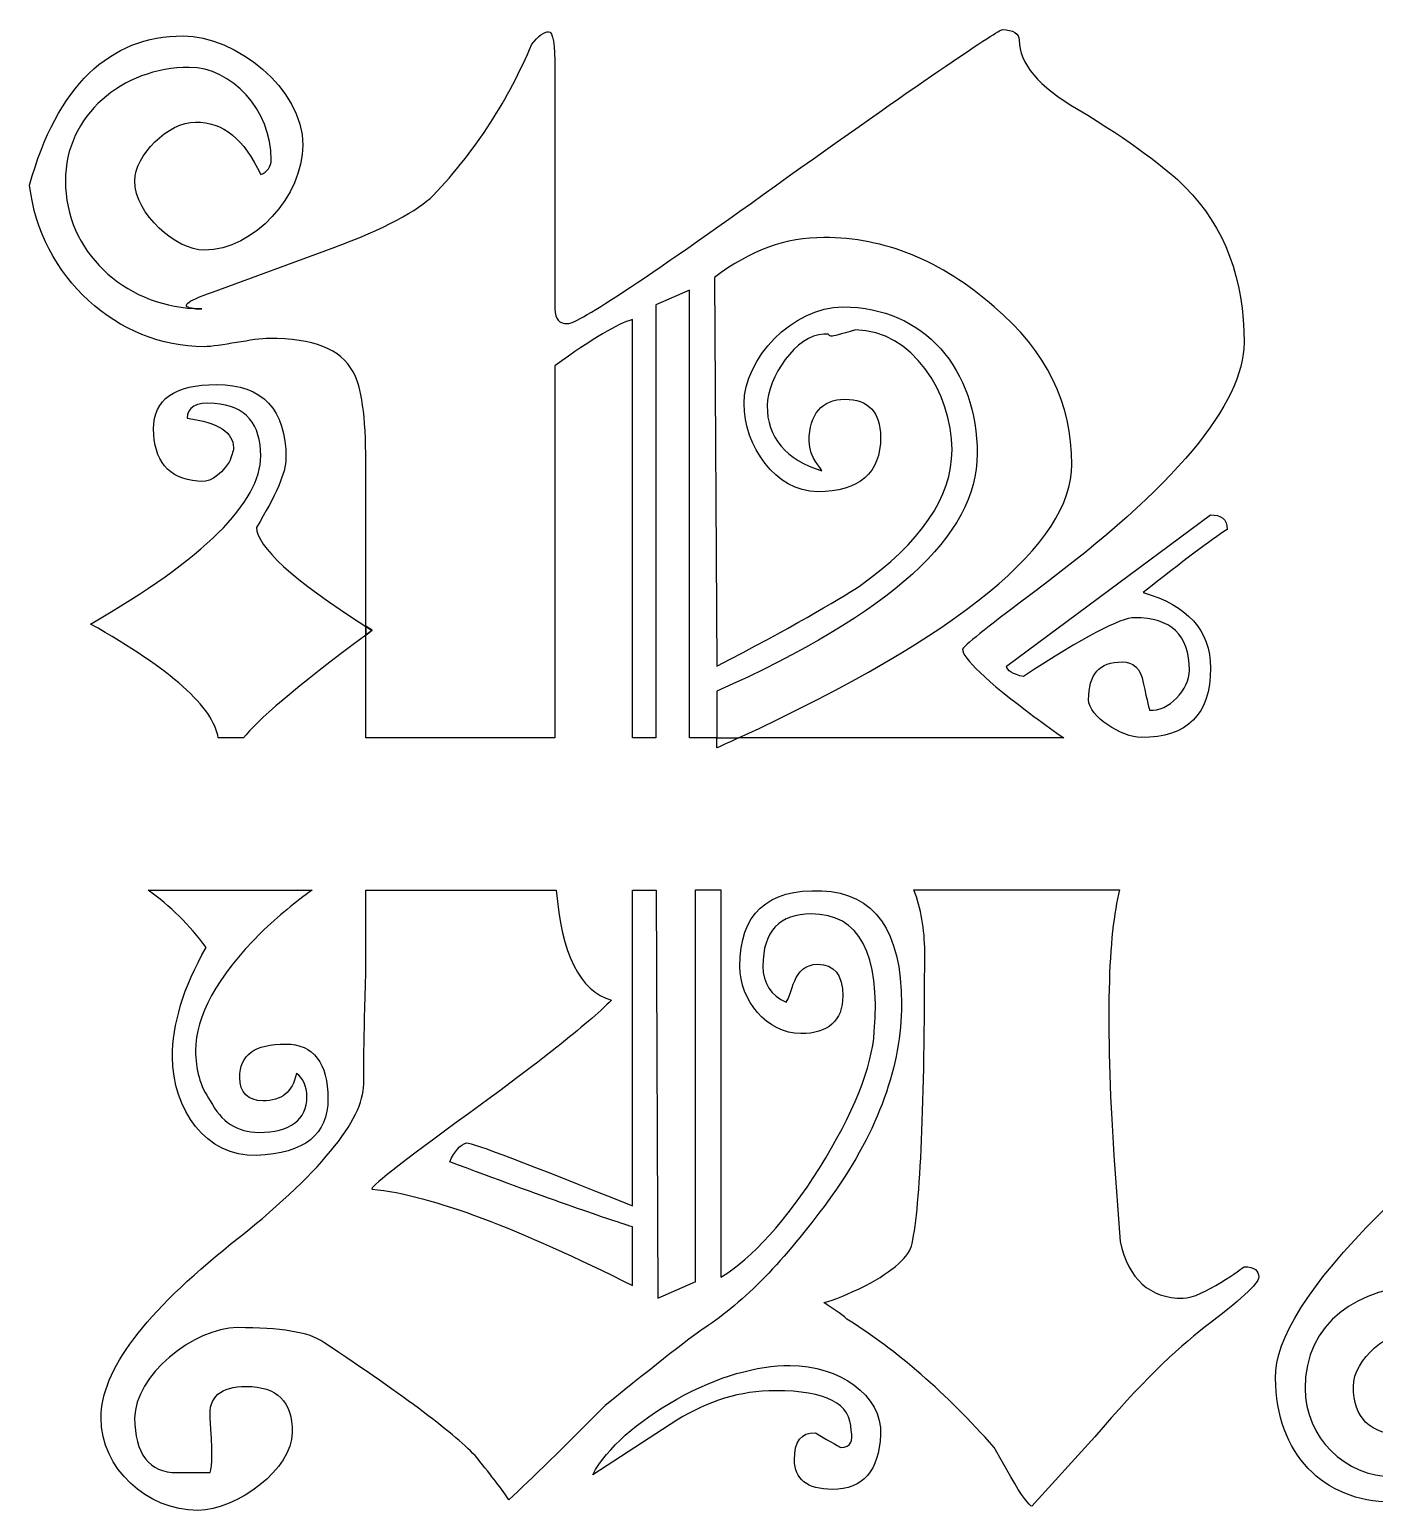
# Model space of a CAD drawing. Header units: centimetres. Extents: x -10.1 to 10.5, y -10.3 to 10.1.
# Drawn here: x 2.031 to 4.943, y -4.087 to -0.878 of the extents above; entities that cross this region are included whole.
import ezdxf

# ---------------------------------------------------------------- set-up
doc = ezdxf.new("R2010")
doc.units = ezdxf.units.CM
doc.header["$MEASUREMENT"] = 0
doc.layers.add('Layer 1', color=7, linetype='Continuous')

msp = doc.modelspace()

# ---------------------------------------------------------------- linework, layer by layer
at = {"layer": 'Layer 1'}
for points, knots in [([(2.75878, -2.19014), (2.75878, -2.19014), (2.75878, -2.41324), (2.75878, -2.41324), (2.75878, -2.41324), (2.75878, -2.41324), (3.16833, -2.41324), (3.16833, -2.41324), (3.16833, -2.41324), (3.16833, -2.41324), (3.16833, -1.60663), (3.16833, -1.60663), (3.16833, -1.60663), (3.25025, -1.54747), (3.30486, -1.51559), (3.33668, -1.50649), (3.33668, -1.50649), (3.33668, -1.50649), (3.33668, -2.41324), (3.33668, -2.41324), (3.33668, -2.41324), (3.33668, -2.41324), (3.38677, -2.41324), (3.38677, -2.41324), (3.38677, -2.41324), (3.38677, -2.41324), (3.38677, -1.47463), (3.38677, -1.47463), (3.38677, -1.47463), (3.38677, -1.47463), (3.45958, -1.44275), (3.45958, -1.44275), (3.45958, -1.44275), (3.45958, -1.44275), (3.45958, -2.41324), (3.45958, -2.41324), (3.45958, -2.41324), (3.45958, -2.41324), (3.51875, -2.41324), (3.51875, -2.41324), (3.51875, -2.41324), (3.51875, -2.41324), (3.51875, -2.31196), (3.51875, -2.31196), (3.51875, -2.31196), (3.89644, -2.14361), (4.08303, -1.97522), (4.08303, -1.79772), (4.08303, -1.79772), (4.08303, -1.61571), (3.96926, -1.47919), (3.79178, -1.47919), (3.79178, -1.47919), (3.68256, -1.47919), (3.57789, -1.59299), (3.57789, -1.68853), (3.57789, -1.68853), (3.57789, -1.77952), (3.64615, -1.87964), (3.7372, -1.87964), (3.7372, -1.87964), (3.82819, -1.87964), (3.8737, -1.83871), (3.8737, -1.76134), (3.8737, -1.76134), (3.8737, -1.70673), (3.84639, -1.67942), (3.79634, -1.67942), (3.79634, -1.67942), (3.74629, -1.67942), (3.71898, -1.71125), (3.71898, -1.77041), (3.71898, -1.77041), (3.71898, -1.80679), (3.74629, -1.82957), (3.74629, -1.83412), (3.74629, -1.83412), (3.66893, -1.81139), (3.62794, -1.76131), (3.62794, -1.69304), (3.62794, -1.69304), (3.62794, -1.63388), (3.69165, -1.53831), (3.75084, -1.53831), (3.75084, -1.53831), (3.75084, -1.53831), (3.75991, -1.53831), (3.75991, -1.53831), (3.75991, -1.53831), (3.76446, -1.54286), (3.76901, -1.54286), (3.76901, -1.54286), (3.76901, -1.54286), (3.76901, -1.54286), (3.78721, -1.53831), (3.8191, -1.52921), (3.8191, -1.52921), (3.94197, -1.52921), (4.02844, -1.66574), (4.02844, -1.78858), (4.02844, -1.78858), (4.02844, -1.89328), (3.96018, -1.98882), (3.8282, -2.08438), (3.8282, -2.08438), (3.77814, -2.11626), (3.67802, -2.17542), (3.51877, -2.25734), (3.51877, -2.25734), (3.51877, -2.25734), (3.51419, -1.41544), (3.51419, -1.41544), (3.51419, -1.41544), (3.59158, -1.35628), (3.66894, -1.32897), (3.75083, -1.32897), (3.75083, -1.32897), (3.8828, -1.32897), (4.00568, -1.37906), (4.11945, -1.47915), (4.11945, -1.47915), (4.23322, -1.57469), (4.28783, -1.68849), (4.28783, -1.82046), (4.28783, -1.82046), (4.28783, -1.99239), (4.04862, -2.18998), (3.56605, -2.41318), (3.56605, -2.41318), (3.56605, -2.41318), (4.27038, -2.41319), (4.27038, -2.41319), (4.27038, -2.41319), (4.25091, -2.39941), (4.22961, -2.38403), (4.2059, -2.36652), (4.2059, -2.36652), (4.10126, -2.28916), (4.05117, -2.2391), (4.05117, -2.22089), (4.05117, -2.22089), (4.06027, -2.20724), (4.11488, -2.16628), (4.21045, -2.09347), (4.21045, -2.09347), (4.51083, -1.87048), (4.66098, -1.68847), (4.66098, -1.5565), (4.66098, -1.5565), (4.66098, -1.41997), (4.62002, -1.30623), (4.53356, -1.21971), (4.53356, -1.21971), (4.4926, -1.17878), (4.41524, -1.11962), (4.30149, -1.05136), (4.30149, -1.05136), (4.21502, -1.00127), (4.17409, -0.95127), (4.17409, -0.90118), (4.17409, -0.90118), (4.17409, -0.88753), (4.16041, -0.87845), (4.13766, -0.87845), (4.13766, -0.87845), (4.12856, -0.87845), (3.97386, -0.98309), (3.6735, -1.19698), (3.6735, -1.19698), (3.3777, -1.41087), (3.21842, -1.51551), (3.19566, -1.51551), (3.19566, -1.51551), (3.17746, -1.51551), (3.16835, -1.50641), (3.16835, -1.48368), (3.16835, -1.48368), (3.16835, -1.48368), (3.16835, -0.96491), (3.16835, -0.96491), (3.16835, -0.96491), (3.16835, -0.9103), (3.1638, -0.88299), (3.1547, -0.88299), (3.1547, -0.88299), (3.14557, -0.88299), (3.13195, -0.89209), (3.11827, -0.91027), (3.11827, -0.91027), (3.06821, -1.02862), (2.99995, -1.13781), (2.90441, -1.23796), (2.90441, -1.23796), (2.87255, -1.26979), (2.79974, -1.31077), (2.68597, -1.3517), (2.68597, -1.3517), (2.68597, -1.3517), (2.42657, -1.44729), (2.42657, -1.44729), (2.42657, -1.44729), (2.36759, -1.46692), (2.3564, -1.47975), (2.38664, -1.48288), (2.38664, -1.48288), (2.39236, -1.4832), (2.39804, -1.48367), (2.40379, -1.48367), (2.40379, -1.48367), (2.39699, -1.48367), (2.39141, -1.48335), (2.38664, -1.48288), (2.38664, -1.48288), (2.23487, -1.4747), (2.10801, -1.35958), (2.10801, -1.20607), (2.10801, -1.20607), (2.10801, -1.06499), (2.23088, -0.96035), (2.37648, -0.96035), (2.37648, -0.96035), (2.4675, -0.96035), (2.55396, -1.05134), (2.55396, -1.16059), (2.55396, -1.16059), (2.55396, -1.17424), (2.54486, -1.18787), (2.53121, -1.19242), (2.53121, -1.19242), (2.4948, -1.11506), (2.44929, -1.07862), (2.39013, -1.07862), (2.39013, -1.07862), (2.331, -1.07862), (2.25818, -1.15143), (2.25818, -1.20604), (2.25818, -1.20604), (2.25818, -1.27885), (2.34917, -1.35622), (2.40836, -1.35622), (2.40836, -1.35622), (2.51758, -1.35622), (2.62225, -1.23792), (2.62225, -1.12868), (2.62225, -1.12868), (2.62225, -1.00578), (2.47662, -0.89206), (2.36285, -0.89206), (2.36285, -0.89206), (2.20354, -0.89206), (2.0898, -1.00125), (2.03064, -1.21514), (2.03064, -1.21514), (2.05337, -1.41538), (2.22178, -1.56555), (2.40833, -1.56555), (2.40833, -1.56555), (2.44019, -1.56555), (2.51755, -1.54735), (2.54941, -1.54735), (2.54941, -1.54735), (2.64498, -1.54735), (2.70414, -1.57008), (2.73144, -1.62016), (2.73144, -1.62016), (2.74964, -1.65199), (2.75875, -1.7157), (2.75875, -1.81585), (2.75875, -1.81585), (2.75875, -1.81585), (2.75875, -2.17129), (2.75875, -2.17129), (2.75875, -2.17129), (2.76333, -2.17417), (2.76769, -2.17701), (2.7724, -2.17992), (2.7724, -2.17992), (2.7677, -2.18347), (2.76333, -2.18675), (2.75878, -2.19014)], [0, 0, 0, 0, 0.0140845, 0.0140845, 0.0140845, 0.0140845, 0.028169, 0.028169, 0.028169, 0.028169, 0.0422535, 0.0422535, 0.0422535, 0.0422535, 0.056338, 0.056338, 0.056338, 0.056338, 0.0704225, 0.0704225, 0.0704225, 0.0704225, 0.084507, 0.084507, 0.084507, 0.084507, 0.0985915, 0.0985915, 0.0985915, 0.0985915, 0.1126761, 0.1126761, 0.1126761, 0.1126761, 0.1267606, 0.1267606, 0.1267606, 0.1267606, 0.1408451, 0.1408451, 0.1408451, 0.1408451, 0.1549296, 0.1549296, 0.1549296, 0.1549296, 0.1690141, 0.1690141, 0.1690141, 0.1690141, 0.1830986, 0.1830986, 0.1830986, 0.1830986, 0.1971831, 0.1971831, 0.1971831, 0.1971831, 0.2112676, 0.2112676, 0.2112676, 0.2112676, 0.2253521, 0.2253521, 0.2253521, 0.2253521, 0.2394366, 0.2394366, 0.2394366, 0.2394366, 0.2535211, 0.2535211, 0.2535211, 0.2535211, 0.2676056, 0.2676056, 0.2676056, 0.2676056, 0.2816901, 0.2816901, 0.2816901, 0.2816901, 0.2957746, 0.2957746, 0.2957746, 0.2957746, 0.3098592, 0.3098592, 0.3098592, 0.3098592, 0.3239437, 0.3239437, 0.3239437, 0.3239437, 0.3380282, 0.3380282, 0.3380282, 0.3380282, 0.3521127, 0.3521127, 0.3521127, 0.3521127, 0.3661972, 0.3661972, 0.3661972, 0.3661972, 0.3802817, 0.3802817, 0.3802817, 0.3802817, 0.3943662, 0.3943662, 0.3943662, 0.3943662, 0.4084507, 0.4084507, 0.4084507, 0.4084507, 0.4225352, 0.4225352, 0.4225352, 0.4225352, 0.4366197, 0.4366197, 0.4366197, 0.4366197, 0.4507042, 0.4507042, 0.4507042, 0.4507042, 0.4647887, 0.4647887, 0.4647887, 0.4647887, 0.4788732, 0.4788732, 0.4788732, 0.4788732, 0.4929577, 0.4929577, 0.4929577, 0.4929577, 0.5070423, 0.5070423, 0.5070423, 0.5070423, 0.5211268, 0.5211268, 0.5211268, 0.5211268, 0.5352113, 0.5352113, 0.5352113, 0.5352113, 0.5492958, 0.5492958, 0.5492958, 0.5492958, 0.5633803, 0.5633803, 0.5633803, 0.5633803, 0.5774648, 0.5774648, 0.5774648, 0.5774648, 0.5915493, 0.5915493, 0.5915493, 0.5915493, 0.6056338, 0.6056338, 0.6056338, 0.6056338, 0.6197183, 0.6197183, 0.6197183, 0.6197183, 0.6338028, 0.6338028, 0.6338028, 0.6338028, 0.6478873, 0.6478873, 0.6478873, 0.6478873, 0.6619718, 0.6619718, 0.6619718, 0.6619718, 0.6760563, 0.6760563, 0.6760563, 0.6760563, 0.6901408, 0.6901408, 0.6901408, 0.6901408, 0.7042254, 0.7042254, 0.7042254, 0.7042254, 0.7183099, 0.7183099, 0.7183099, 0.7183099, 0.7323944, 0.7323944, 0.7323944, 0.7323944, 0.7464789, 0.7464789, 0.7464789, 0.7464789, 0.7605634, 0.7605634, 0.7605634, 0.7605634, 0.7746479, 0.7746479, 0.7746479, 0.7746479, 0.7887324, 0.7887324, 0.7887324, 0.7887324, 0.8028169, 0.8028169, 0.8028169, 0.8028169, 0.8169014, 0.8169014, 0.8169014, 0.8169014, 0.8309859, 0.8309859, 0.8309859, 0.8309859, 0.8450704, 0.8450704, 0.8450704, 0.8450704, 0.8591549, 0.8591549, 0.8591549, 0.8591549, 0.8732394, 0.8732394, 0.8732394, 0.8732394, 0.8873239, 0.8873239, 0.8873239, 0.8873239, 0.9014085, 0.9014085, 0.9014085, 0.9014085, 0.915493, 0.915493, 0.915493, 0.915493, 0.9295775, 0.9295775, 0.9295775, 0.9295775, 0.943662, 0.943662, 0.943662, 0.943662, 0.9577465, 0.9577465, 0.9577465, 0.9577465, 0.971831, 0.971831, 0.971831, 0.971831, 1, 1, 1, 1]), ([(2.38665, -1.48294), (2.39144, -1.48344), (2.39702, -1.48373), (2.4038, -1.48373), (2.4038, -1.48373), (2.39805, -1.48373), (2.39236, -1.48325), (2.38665, -1.48294)], [0, 0, 0, 0, 0.3333333, 0.3333333, 0.3333333, 0.3333333, 1, 1, 1, 1]), ([(2.75878, -2.19014), (2.75878, -2.19014), (2.75878, -2.17138), (2.75878, -2.17138), (2.75878, -2.17138), (2.59977, -2.0711), (2.52214, -1.99681), (2.52214, -1.95701), (2.52214, -1.95701), (2.5631, -1.88875), (2.58585, -1.83866), (2.58585, -1.80678), (2.58585, -1.80678), (2.58585, -1.70214), (2.53576, -1.6475), (2.43567, -1.6475), (2.43567, -1.6475), (2.34465, -1.6475), (2.29914, -1.67938), (2.29914, -1.74309), (2.29914, -1.74309), (2.29914, -1.81135), (2.331, -1.85228), (2.39471, -1.85683), (2.39471, -1.85683), (2.41744, -1.86138), (2.44022, -1.84773), (2.46295, -1.8159), (2.46295, -1.8159), (2.46753, -1.80219), (2.47208, -1.79312), (2.47208, -1.78402), (2.47208, -1.78402), (2.47208, -1.75219), (2.44022, -1.72941), (2.37196, -1.72031), (2.37196, -1.72031), (2.37196, -1.69758), (2.39016, -1.68393), (2.43112, -1.68848), (2.43112, -1.68848), (2.49938, -1.69303), (2.53121, -1.73396), (2.53121, -1.80222), (2.53121, -1.80222), (2.53121, -1.90236), (2.40834, -2.02521), (2.16259, -2.16629), (2.16259, -2.16629), (2.33796, -2.26472), (2.42887, -2.34697), (2.43916, -2.4132), (2.43916, -2.4132), (2.43916, -2.4132), (2.49409, -2.41321), (2.49409, -2.41321), (2.49409, -2.41321), (2.5201, -2.37776), (2.60837, -2.30182), (2.75878, -2.19014)], [0, 0, 0, 0, 0.0625, 0.0625, 0.0625, 0.0625, 0.125, 0.125, 0.125, 0.125, 0.1875, 0.1875, 0.1875, 0.1875, 0.25, 0.25, 0.25, 0.25, 0.3125, 0.3125, 0.3125, 0.3125, 0.375, 0.375, 0.375, 0.375, 0.4375, 0.4375, 0.4375, 0.4375, 0.5, 0.5, 0.5, 0.5, 0.5625, 0.5625, 0.5625, 0.5625, 0.625, 0.625, 0.625, 0.625, 0.6875, 0.6875, 0.6875, 0.6875, 0.75, 0.75, 0.75, 0.75, 0.8125, 0.8125, 0.8125, 0.8125, 0.875, 0.875, 0.875, 0.875, 1, 1, 1, 1]), ([(4.58817, -1.92971), (4.58817, -1.92971), (4.14674, -2.2574), (4.14674, -2.2574), (4.14674, -2.2574), (4.14674, -2.2665), (4.16039, -2.2756), (4.18315, -2.28013), (4.18315, -2.28013), (4.3151, -2.19366), (4.39249, -2.15271), (4.42432, -2.15271), (4.42432, -2.15271), (4.50168, -2.15271), (4.54267, -2.18914), (4.54267, -2.26651), (4.54267, -2.26651), (4.54267, -2.30744), (4.49714, -2.3575), (4.45618, -2.35298), (4.45618, -2.35298), (4.45618, -2.35298), (4.45163, -2.33478), (4.44253, -2.29382), (4.44253, -2.29382), (4.43798, -2.26199), (4.41978, -2.24834), (4.39702, -2.24834), (4.39702, -2.24834), (4.34693, -2.24834), (4.32421, -2.27562), (4.32421, -2.33026), (4.32421, -2.33026), (4.32421, -2.36664), (4.39702, -2.41218), (4.43798, -2.41218), (4.43798, -2.41218), (4.5381, -2.41218), (4.58816, -2.36209), (4.58816, -2.262), (4.58816, -2.262), (4.58816, -2.18008), (4.5381, -2.12547), (4.44253, -2.09814), (4.44253, -2.09814), (4.529, -2.02993), (4.58816, -1.9844), (4.62456, -1.96167), (4.62456, -1.96167), (4.62457, -1.93879), (4.61092, -1.92971), (4.58817, -1.92971)], [0, 0, 0, 0, 0.0714286, 0.0714286, 0.0714286, 0.0714286, 0.1428571, 0.1428571, 0.1428571, 0.1428571, 0.2142857, 0.2142857, 0.2142857, 0.2142857, 0.2857143, 0.2857143, 0.2857143, 0.2857143, 0.3571429, 0.3571429, 0.3571429, 0.3571429, 0.4285714, 0.4285714, 0.4285714, 0.4285714, 0.5, 0.5, 0.5, 0.5, 0.5714286, 0.5714286, 0.5714286, 0.5714286, 0.6428571, 0.6428571, 0.6428571, 0.6428571, 0.7142857, 0.7142857, 0.7142857, 0.7142857, 0.7857143, 0.7857143, 0.7857143, 0.7857143, 0.8571429, 0.8571429, 0.8571429, 0.8571429, 1, 1, 1, 1]), ([(2.77241, -2.18003), (2.7677, -2.17712), (2.76333, -2.17429), (2.75876, -2.1714), (2.75876, -2.1714), (2.75876, -2.1714), (2.75876, -2.19016), (2.75876, -2.19016), (2.75876, -2.19016), (2.76333, -2.18675), (2.7677, -2.18347), (2.77241, -2.18003)], [0, 0, 0, 0, 0.25, 0.25, 0.25, 0.25, 0.5, 0.5, 0.5, 0.5, 1, 1, 1, 1]), ([(3.47321, -3.59074), (3.47321, -3.59074), (3.39129, -3.62712), (3.39129, -3.62712), (3.39129, -3.62712), (3.39129, -3.62712), (3.38751, -2.74259), (3.38751, -2.74259), (3.38751, -2.74259), (3.38751, -2.74259), (3.33666, -2.74259), (3.33666, -2.74259), (3.33666, -2.74259), (3.33666, -2.74259), (3.33666, -3.42691), (3.33666, -3.42691), (3.33666, -3.42691), (3.10912, -3.33587), (2.99082, -3.29038), (2.97717, -3.29038), (2.97717, -3.29038), (2.96349, -3.29493), (2.94986, -3.30858), (2.94076, -3.33131), (2.94076, -3.33131), (3.14552, -3.40867), (3.27752, -3.45421), (3.33666, -3.47239), (3.33666, -3.47239), (3.33666, -3.47239), (3.33666, -3.59981), (3.33666, -3.59981), (3.33666, -3.59981), (3.09094, -3.47691), (2.90436, -3.40412), (2.77238, -3.39047), (2.77238, -3.39047), (2.76328, -3.39047), (2.83154, -3.33586), (2.98172, -3.22667), (2.98172, -3.22667), (3.1319, -3.11742), (3.23657, -3.03551), (3.29115, -2.98095), (3.29115, -2.98095), (3.22183, -2.96166), (3.18196, -2.88022), (3.17132, -2.74259), (3.17132, -2.74259), (3.17132, -2.74259), (2.75873, -2.74259), (2.75873, -2.74259), (2.75873, -2.74259), (2.75873, -2.74259), (2.75873, -2.92177), (2.75873, -2.92177), (2.75873, -2.92177), (2.75415, -3.0674), (2.75415, -3.14931), (2.75415, -3.16294), (2.75415, -3.16294), (2.75415, -3.2403), (2.65861, -3.35863), (2.46747, -3.5088), (2.46747, -3.5088), (2.28089, -3.65898), (2.18532, -3.78185), (2.18532, -3.88649), (2.18532, -3.88649), (2.18532, -3.99574), (2.28544, -4.08673), (2.39466, -4.08673), (2.39466, -4.08673), (2.48113, -4.08673), (2.59942, -3.99574), (2.59942, -3.91832), (2.59942, -3.91832), (2.59942, -3.85011), (2.56756, -3.81823), (2.49933, -3.81823), (2.49933, -3.81823), (2.44472, -3.81823), (2.41739, -3.84096), (2.42194, -3.88649), (2.42194, -3.88649), (2.42652, -3.95475), (2.42652, -3.99113), (2.42194, -4.00484), (2.42194, -4.00484), (2.42194, -4.00484), (2.34913, -4.00484), (2.34913, -4.00484), (2.34913, -4.00484), (2.29, -4.00484), (2.25814, -3.96386), (2.25814, -3.88649), (2.25814, -3.88649), (2.25814, -3.7955), (2.38554, -3.6908), (2.48113, -3.6908), (2.48113, -3.6908), (2.57215, -3.6908), (2.63586, -3.6999), (2.66771, -3.72268), (2.66771, -3.72268), (2.84519, -3.84098), (2.95441, -3.92292), (2.99992, -3.97295), (2.99992, -3.97295), (3.03178, -4.01393), (3.05453, -4.04121), (3.06818, -4.06394), (3.06818, -4.06394), (3.11824, -4.01846), (3.1865, -3.9502), (3.27752, -3.85921), (3.27752, -3.85921), (3.39129, -3.76817), (3.4641, -3.70903), (3.50051, -3.68625), (3.50051, -3.68625), (3.58698, -3.62709), (3.67344, -3.53607), (3.76898, -3.4041), (3.76898, -3.4041), (3.8691, -3.26302), (3.91916, -3.122), (3.91916, -2.99003), (3.91916, -2.99003), (3.91916, -2.83075), (3.86003, -2.74881), (3.74625, -2.74426), (3.74625, -2.74426), (3.6279, -2.73971), (3.56877, -2.79435), (3.56877, -2.90812), (3.56877, -2.90812), (3.56877, -2.98093), (3.6279, -3.05375), (3.70072, -3.05375), (3.70072, -3.05375), (3.75988, -3.05375), (3.79174, -3.02642), (3.79174, -2.97178), (3.79174, -2.97178), (3.79174, -2.9263), (3.77354, -2.90357), (3.73716, -2.90357), (3.73716, -2.90357), (3.68255, -2.90357), (3.68255, -2.97178), (3.6689, -2.98549), (3.6689, -2.98549), (3.63704, -2.97178), (3.61881, -2.94451), (3.61881, -2.90813), (3.61881, -2.90813), (3.61881, -2.83077), (3.65522, -2.79433), (3.72348, -2.79433), (3.72348, -2.79433), (3.82815, -2.79433), (3.87366, -2.8808), (3.86001, -3.0492), (3.86001, -3.0492), (3.85546, -3.12656), (3.8145, -3.22666), (3.74169, -3.345), (3.74169, -3.345), (3.66888, -3.45874), (3.59606, -3.54066), (3.5278, -3.58162), (3.5278, -3.58162), (3.5278, -3.58162), (3.5278, -2.74257), (3.5278, -2.74257), (3.5278, -2.74257), (3.5278, -2.74257), (3.47319, -2.74257), (3.47319, -2.74257), (3.47319, -2.74257), (3.47319, -2.74257), (3.47319, -3.59074), (3.47319, -3.59074), (3.47319, -3.59074), (3.47319, -3.59074), (3.47321, -3.59074), (3.47321, -3.59074)], [0, 0, 0, 0, 0.0208333, 0.0208333, 0.0208333, 0.0208333, 0.0416667, 0.0416667, 0.0416667, 0.0416667, 0.0625, 0.0625, 0.0625, 0.0625, 0.0833333, 0.0833333, 0.0833333, 0.0833333, 0.1041667, 0.1041667, 0.1041667, 0.1041667, 0.125, 0.125, 0.125, 0.125, 0.1458333, 0.1458333, 0.1458333, 0.1458333, 0.1666667, 0.1666667, 0.1666667, 0.1666667, 0.1875, 0.1875, 0.1875, 0.1875, 0.2083333, 0.2083333, 0.2083333, 0.2083333, 0.2291667, 0.2291667, 0.2291667, 0.2291667, 0.25, 0.25, 0.25, 0.25, 0.2708333, 0.2708333, 0.2708333, 0.2708333, 0.2916667, 0.2916667, 0.2916667, 0.2916667, 0.3125, 0.3125, 0.3125, 0.3125, 0.3333333, 0.3333333, 0.3333333, 0.3333333, 0.3541667, 0.3541667, 0.3541667, 0.3541667, 0.375, 0.375, 0.375, 0.375, 0.3958333, 0.3958333, 0.3958333, 0.3958333, 0.4166667, 0.4166667, 0.4166667, 0.4166667, 0.4375, 0.4375, 0.4375, 0.4375, 0.4583333, 0.4583333, 0.4583333, 0.4583333, 0.4791667, 0.4791667, 0.4791667, 0.4791667, 0.5, 0.5, 0.5, 0.5, 0.5208333, 0.5208333, 0.5208333, 0.5208333, 0.5416667, 0.5416667, 0.5416667, 0.5416667, 0.5625, 0.5625, 0.5625, 0.5625, 0.5833333, 0.5833333, 0.5833333, 0.5833333, 0.6041667, 0.6041667, 0.6041667, 0.6041667, 0.625, 0.625, 0.625, 0.625, 0.6458333, 0.6458333, 0.6458333, 0.6458333, 0.6666667, 0.6666667, 0.6666667, 0.6666667, 0.6875, 0.6875, 0.6875, 0.6875, 0.7083333, 0.7083333, 0.7083333, 0.7083333, 0.7291667, 0.7291667, 0.7291667, 0.7291667, 0.75, 0.75, 0.75, 0.75, 0.7708333, 0.7708333, 0.7708333, 0.7708333, 0.7916667, 0.7916667, 0.7916667, 0.7916667, 0.8125, 0.8125, 0.8125, 0.8125, 0.8333333, 0.8333333, 0.8333333, 0.8333333, 0.8541667, 0.8541667, 0.8541667, 0.8541667, 0.875, 0.875, 0.875, 0.875, 0.8958333, 0.8958333, 0.8958333, 0.8958333, 0.9166667, 0.9166667, 0.9166667, 0.9166667, 0.9375, 0.9375, 0.9375, 0.9375, 0.9583333, 0.9583333, 0.9583333, 0.9583333, 1, 1, 1, 1]), ([(2.41289, -2.86716), (2.36283, -2.95363), (2.34008, -3.03551), (2.34008, -3.10378), (2.34008, -3.10378), (2.34008, -3.21758), (2.41289, -3.32222), (2.52211, -3.31767), (2.52211, -3.31767), (2.62678, -3.31312), (2.67684, -3.27219), (2.67684, -3.19482), (2.67684, -3.19482), (2.67684, -3.1174), (2.64501, -3.07647), (2.58585, -3.07647), (2.58585, -3.07647), (2.51759, -3.07647), (2.48573, -3.0992), (2.48573, -3.14928), (2.48573, -3.14928), (2.48573, -3.18111), (2.50393, -3.19937), (2.53579, -3.19937), (2.53579, -3.19937), (2.57677, -3.19937), (2.5995, -3.18114), (2.6086, -3.14021), (2.6086, -3.14021), (2.62228, -3.14931), (2.63135, -3.16749), (2.63135, -3.19024), (2.63135, -3.19024), (2.63135, -3.24033), (2.59494, -3.26766), (2.52668, -3.26766), (2.52668, -3.26766), (2.48117, -3.26766), (2.44476, -3.24488), (2.42201, -3.1994), (2.42201, -3.1994), (2.39928, -3.16752), (2.39015, -3.13114), (2.39015, -3.09015), (2.39015, -3.09015), (2.39015, -3.01734), (2.43568, -2.93087), (2.53123, -2.83533), (2.53123, -2.83533), (2.56997, -2.7985), (2.60695, -2.76783), (2.64275, -2.74259), (2.64275, -2.74259), (2.64275, -2.74259), (2.28722, -2.74259), (2.28722, -2.74259), (2.28722, -2.74259), (2.33482, -2.77693), (2.37688, -2.81829), (2.41289, -2.86716)], [0, 0, 0, 0, 0.0625, 0.0625, 0.0625, 0.0625, 0.125, 0.125, 0.125, 0.125, 0.1875, 0.1875, 0.1875, 0.1875, 0.25, 0.25, 0.25, 0.25, 0.3125, 0.3125, 0.3125, 0.3125, 0.375, 0.375, 0.375, 0.375, 0.4375, 0.4375, 0.4375, 0.4375, 0.5, 0.5, 0.5, 0.5, 0.5625, 0.5625, 0.5625, 0.5625, 0.625, 0.625, 0.625, 0.625, 0.6875, 0.6875, 0.6875, 0.6875, 0.75, 0.75, 0.75, 0.75, 0.8125, 0.8125, 0.8125, 0.8125, 0.875, 0.875, 0.875, 0.875, 1, 1, 1, 1]), ([(3.96928, -2.87626), (3.96928, -3.2085), (3.96018, -3.42239), (3.94197, -3.50883), (3.94197, -3.50883), (3.93742, -3.53611), (3.90101, -3.56799), (3.84185, -3.59982), (3.84185, -3.59982), (3.80089, -3.61802), (3.77359, -3.6317), (3.75086, -3.63625), (3.75086, -3.63625), (3.76906, -3.6499), (3.78727, -3.65898), (3.80092, -3.67263), (3.80092, -3.67263), (3.91014, -3.74089), (4.01481, -3.83191), (4.11948, -3.95023), (4.11948, -3.95023), (4.11948, -3.95023), (4.15589, -4.01394), (4.15589, -4.01394), (4.15589, -4.01394), (4.17864, -4.05487), (4.19685, -4.07765), (4.2014, -4.07765), (4.2014, -4.07765), (4.2014, -4.07765), (4.33793, -3.92747), (4.33793, -3.92747), (4.33793, -3.92747), (4.4335, -3.81367), (4.51541, -3.73631), (4.57455, -3.6908), (4.57455, -3.6908), (4.65194, -3.63169), (4.6929, -3.59526), (4.6929, -3.58161), (4.6929, -3.58161), (4.6929, -3.56796), (4.6838, -3.55888), (4.66104, -3.55888), (4.66104, -3.55888), (4.66104, -3.55888), (4.57002, -3.62709), (4.52907, -3.62709), (4.52907, -3.62709), (4.45626, -3.62709), (4.41075, -3.58616), (4.39257, -3.50424), (4.39257, -3.50424), (4.39257, -3.50424), (4.37889, -3.31763), (4.37889, -3.31763), (4.37889, -3.31763), (4.36021, -3.0299), (4.36611, -2.83752), (4.39148, -2.74256), (4.39148, -2.74256), (4.39148, -2.74256), (3.94568, -2.74256), (3.94568, -2.74256), (3.94568, -2.74256), (3.96126, -2.78249), (3.96928, -2.82697), (3.96928, -2.87626)], [0, 0, 0, 0, 0.0555556, 0.0555556, 0.0555556, 0.0555556, 0.1111111, 0.1111111, 0.1111111, 0.1111111, 0.1666667, 0.1666667, 0.1666667, 0.1666667, 0.2222222, 0.2222222, 0.2222222, 0.2222222, 0.2777778, 0.2777778, 0.2777778, 0.2777778, 0.3333333, 0.3333333, 0.3333333, 0.3333333, 0.3888889, 0.3888889, 0.3888889, 0.3888889, 0.4444444, 0.4444444, 0.4444444, 0.4444444, 0.5, 0.5, 0.5, 0.5, 0.5555556, 0.5555556, 0.5555556, 0.5555556, 0.6111111, 0.6111111, 0.6111111, 0.6111111, 0.6666667, 0.6666667, 0.6666667, 0.6666667, 0.7222222, 0.7222222, 0.7222222, 0.7222222, 0.7777778, 0.7777778, 0.7777778, 0.7777778, 0.8333333, 0.8333333, 0.8333333, 0.8333333, 0.8888889, 0.8888889, 0.8888889, 0.8888889, 1, 1, 1, 1]), ([(7.00463, -2.90359), (7.00463, -3.00368), (6.98188, -3.10832), (6.93637, -3.21757), (6.93637, -3.21757), (6.85901, -3.39503), (6.70883, -3.50882), (6.47674, -3.55431), (6.47674, -3.55431), (6.47674, -3.55431), (6.47674, -2.76251), (6.47674, -2.76251), (6.47674, -2.76251), (6.47674, -2.76251), (6.50431, -2.74259), (6.50431, -2.74259), (6.50431, -2.74259), (6.50431, -2.74259), (6.4176, -2.74259), (6.4176, -2.74259), (6.4176, -2.74259), (6.4176, -2.74259), (6.4176, -3.55431), (6.4176, -3.55431), (6.4176, -3.55431), (6.4176, -3.55431), (6.34479, -3.54976), (6.34479, -3.54976), (6.34479, -3.54976), (6.34479, -3.54976), (6.34479, -2.7426), (6.34479, -2.7426), (6.34479, -2.7426), (6.34479, -2.7426), (6.28147, -2.74259), (6.28147, -2.74259), (6.28147, -2.74259), (6.28147, -2.74259), (6.2856, -2.81707), (6.2856, -2.81707), (6.2856, -2.81707), (6.05353, -2.96725), (5.92608, -3.08557), (5.91243, -3.17204), (5.91243, -3.17204), (5.89423, -3.28584), (5.96249, -3.39503), (6.07171, -3.39048), (6.07171, -3.39048), (6.19461, -3.38593), (6.25374, -3.33132), (6.25374, -3.2312), (6.25374, -3.2312), (6.25374, -3.19022), (6.19461, -3.1083), (6.15362, -3.1083), (6.15362, -3.1083), (6.09449, -3.1083), (6.06715, -3.12653), (6.06715, -3.16746), (6.06715, -3.16746), (6.06715, -3.20844), (6.08535, -3.23117), (6.12631, -3.23117), (6.12631, -3.23117), (6.12631, -3.23117), (6.19, -3.19479), (6.19, -3.19479), (6.19, -3.19479), (6.20368, -3.19934), (6.21275, -3.21299), (6.21275, -3.23117), (6.21275, -3.23117), (6.21275, -3.30853), (6.16724, -3.34952), (6.08078, -3.34952), (6.08078, -3.34952), (5.98979, -3.34952), (5.94883, -3.29491), (5.96246, -3.18566), (5.96246, -3.18566), (5.97156, -3.1083), (6.08078, -3.00365), (6.29467, -2.86713), (6.29467, -2.86713), (6.29467, -2.86713), (6.29467, -3.54063), (6.29467, -3.54063), (6.29467, -3.54063), (6.29012, -3.53608), (6.28102, -3.53153), (6.25826, -3.53153), (6.25826, -3.53153), (6.16727, -3.53153), (6.03072, -3.4906), (5.85324, -3.40411), (5.85324, -3.40411), (5.65303, -3.30857), (5.55288, -3.2221), (5.54836, -3.14474), (5.54836, -3.14474), (5.54384, -3.06738), (5.59842, -2.98546), (5.70764, -2.90812), (5.70764, -2.90812), (5.75773, -2.93995), (5.78045, -2.96268), (5.78045, -2.98093), (5.78045, -2.98093), (5.78045, -2.98548), (5.77135, -3.05829), (5.77135, -3.07192), (5.77135, -3.07192), (5.77135, -3.07192), (6.26983, -2.74257), (6.26983, -2.74257), (6.26983, -2.74257), (6.26983, -2.74257), (5.23049, -2.74257), (5.23049, -2.74257), (5.23049, -2.74257), (5.40154, -2.8062), (5.53807, -2.85391), (5.63938, -2.88534), (5.63938, -2.88534), (5.02959, -3.32677), (4.72469, -3.6317), (4.72924, -3.80006), (4.72924, -3.80006), (4.72924, -3.96386), (4.83391, -4.06856), (4.97954, -4.06856), (4.97954, -4.06856), (5.09331, -4.06856), (5.19798, -3.97297), (5.19798, -3.85922), (5.19798, -3.85922), (5.19798, -3.76818), (5.12517, -3.69536), (5.03418, -3.69536), (5.03418, -3.69536), (4.97502, -3.69536), (4.89765, -3.75907), (4.89765, -3.81826), (4.89765, -3.81826), (4.89765, -3.88652), (4.93406, -3.92296), (5.00687, -3.92296), (5.00687, -3.92296), (5.03418, -3.92296), (5.07058, -3.90473), (5.12064, -3.8638), (5.12064, -3.8638), (5.12064, -3.8638), (5.13429, -3.88653), (5.13429, -3.88653), (5.13429, -3.88653), (5.13429, -3.95479), (5.05693, -4.01395), (4.98411, -4.01395), (4.98411, -4.01395), (4.87944, -4.01395), (4.79297, -3.92748), (4.79297, -3.82279), (4.79297, -3.82279), (4.79297, -3.68171), (4.90674, -3.5998), (5.05692, -3.5998), (5.05692, -3.5998), (5.198, -3.5998), (5.36638, -3.64533), (5.57116, -3.74088), (5.57116, -3.74088), (5.79415, -3.84552), (5.93068, -3.95022), (5.97163, -4.06396), (5.97163, -4.06396), (5.97163, -4.06396), (5.99438, -4.07311), (5.99438, -4.07311), (5.99438, -4.07311), (6.09905, -3.96841), (6.29018, -3.82734), (6.55868, -3.65443), (6.55868, -3.65443), (6.84536, -3.47237), (7.04104, -3.33129), (7.15026, -3.2312), (7.15026, -3.2312), (7.32441, -3.06951), (7.41897, -2.90772), (7.43442, -2.74257), (7.43442, -2.74257), (7.43442, -2.74257), (6.97164, -2.74257), (6.97164, -2.74257), (6.97164, -2.74257), (6.99331, -2.8053), (7.00463, -2.85909), (7.00463, -2.90359)], [0, 0, 0, 0, 0.0196078, 0.0196078, 0.0196078, 0.0196078, 0.0392157, 0.0392157, 0.0392157, 0.0392157, 0.0588235, 0.0588235, 0.0588235, 0.0588235, 0.0784314, 0.0784314, 0.0784314, 0.0784314, 0.0980392, 0.0980392, 0.0980392, 0.0980392, 0.1176471, 0.1176471, 0.1176471, 0.1176471, 0.1372549, 0.1372549, 0.1372549, 0.1372549, 0.1568627, 0.1568627, 0.1568627, 0.1568627, 0.1764706, 0.1764706, 0.1764706, 0.1764706, 0.1960784, 0.1960784, 0.1960784, 0.1960784, 0.2156863, 0.2156863, 0.2156863, 0.2156863, 0.2352941, 0.2352941, 0.2352941, 0.2352941, 0.254902, 0.254902, 0.254902, 0.254902, 0.2745098, 0.2745098, 0.2745098, 0.2745098, 0.2941176, 0.2941176, 0.2941176, 0.2941176, 0.3137255, 0.3137255, 0.3137255, 0.3137255, 0.3333333, 0.3333333, 0.3333333, 0.3333333, 0.3529412, 0.3529412, 0.3529412, 0.3529412, 0.372549, 0.372549, 0.372549, 0.372549, 0.3921569, 0.3921569, 0.3921569, 0.3921569, 0.4117647, 0.4117647, 0.4117647, 0.4117647, 0.4313725, 0.4313725, 0.4313725, 0.4313725, 0.4509804, 0.4509804, 0.4509804, 0.4509804, 0.4705882, 0.4705882, 0.4705882, 0.4705882, 0.4901961, 0.4901961, 0.4901961, 0.4901961, 0.5098039, 0.5098039, 0.5098039, 0.5098039, 0.5294118, 0.5294118, 0.5294118, 0.5294118, 0.5490196, 0.5490196, 0.5490196, 0.5490196, 0.5686275, 0.5686275, 0.5686275, 0.5686275, 0.5882353, 0.5882353, 0.5882353, 0.5882353, 0.6078431, 0.6078431, 0.6078431, 0.6078431, 0.627451, 0.627451, 0.627451, 0.627451, 0.6470588, 0.6470588, 0.6470588, 0.6470588, 0.6666667, 0.6666667, 0.6666667, 0.6666667, 0.6862745, 0.6862745, 0.6862745, 0.6862745, 0.7058824, 0.7058824, 0.7058824, 0.7058824, 0.7254902, 0.7254902, 0.7254902, 0.7254902, 0.745098, 0.745098, 0.745098, 0.745098, 0.7647059, 0.7647059, 0.7647059, 0.7647059, 0.7843137, 0.7843137, 0.7843137, 0.7843137, 0.8039216, 0.8039216, 0.8039216, 0.8039216, 0.8235294, 0.8235294, 0.8235294, 0.8235294, 0.8431373, 0.8431373, 0.8431373, 0.8431373, 0.8627451, 0.8627451, 0.8627451, 0.8627451, 0.8823529, 0.8823529, 0.8823529, 0.8823529, 0.9019608, 0.9019608, 0.9019608, 0.9019608, 0.9215686, 0.9215686, 0.9215686, 0.9215686, 0.9411765, 0.9411765, 0.9411765, 0.9411765, 0.9607843, 0.9607843, 0.9607843, 0.9607843, 1, 1, 1, 1]), ([(3.67803, -3.77275), (3.60522, -3.77275), (3.5233, -3.79553), (3.43228, -3.84556), (3.43228, -3.84556), (3.34581, -3.89565), (3.2821, -3.95026), (3.25025, -4.00942), (3.25025, -4.00942), (3.25025, -4.00942), (3.43228, -3.89107), (3.43228, -3.89107), (3.43228, -3.89107), (3.50054, -3.85014), (3.56881, -3.82736), (3.64617, -3.82736), (3.64617, -3.82736), (3.75539, -3.82736), (3.81, -3.85469), (3.81, -3.91383), (3.81, -3.91383), (3.81455, -3.93661), (3.81, -3.95026), (3.78725, -3.95026), (3.78725, -3.95026), (3.78725, -3.95026), (3.76905, -3.94116), (3.73264, -3.91838), (3.73264, -3.91838), (3.70078, -3.91838), (3.68713, -3.93661), (3.68713, -3.97754), (3.68713, -3.97754), (3.68713, -4.01852), (3.71444, -4.04125), (3.76905, -4.04125), (3.76905, -4.04125), (3.83731, -4.04125), (3.86917, -4.00032), (3.87372, -3.92295), (3.87372, -3.92295), (3.87824, -3.83646), (3.7827, -3.77275), (3.67803, -3.77275)], [0, 0, 0, 0, 0.0833333, 0.0833333, 0.0833333, 0.0833333, 0.1666667, 0.1666667, 0.1666667, 0.1666667, 0.25, 0.25, 0.25, 0.25, 0.3333333, 0.3333333, 0.3333333, 0.3333333, 0.4166667, 0.4166667, 0.4166667, 0.4166667, 0.5, 0.5, 0.5, 0.5, 0.5833333, 0.5833333, 0.5833333, 0.5833333, 0.6666667, 0.6666667, 0.6666667, 0.6666667, 0.75, 0.75, 0.75, 0.75, 0.8333333, 0.8333333, 0.8333333, 0.8333333, 1, 1, 1, 1])]:
    msp.add_open_spline(points, degree=3, knots=knots, dxfattribs=at)
at = {"layer": 'Layer 1', "color": 230}
msp.add_open_spline([(3.51875, -2.43483), (3.53476, -2.42761), (3.55053, -2.42041), (3.56603, -2.41324), (3.56603, -2.41324), (3.56603, -2.41324), (3.51875, -2.41324), (3.51875, -2.41324), (3.51875, -2.41324), (3.51875, -2.41324), (3.51875, -2.43483), (3.51875, -2.43483)], degree=3, knots=[0, 0, 0, 0, 0.25, 0.25, 0.25, 0.25, 0.5, 0.5, 0.5, 0.5, 1, 1, 1, 1], dxfattribs=at)

doc.saveas('drawing.dxf')
